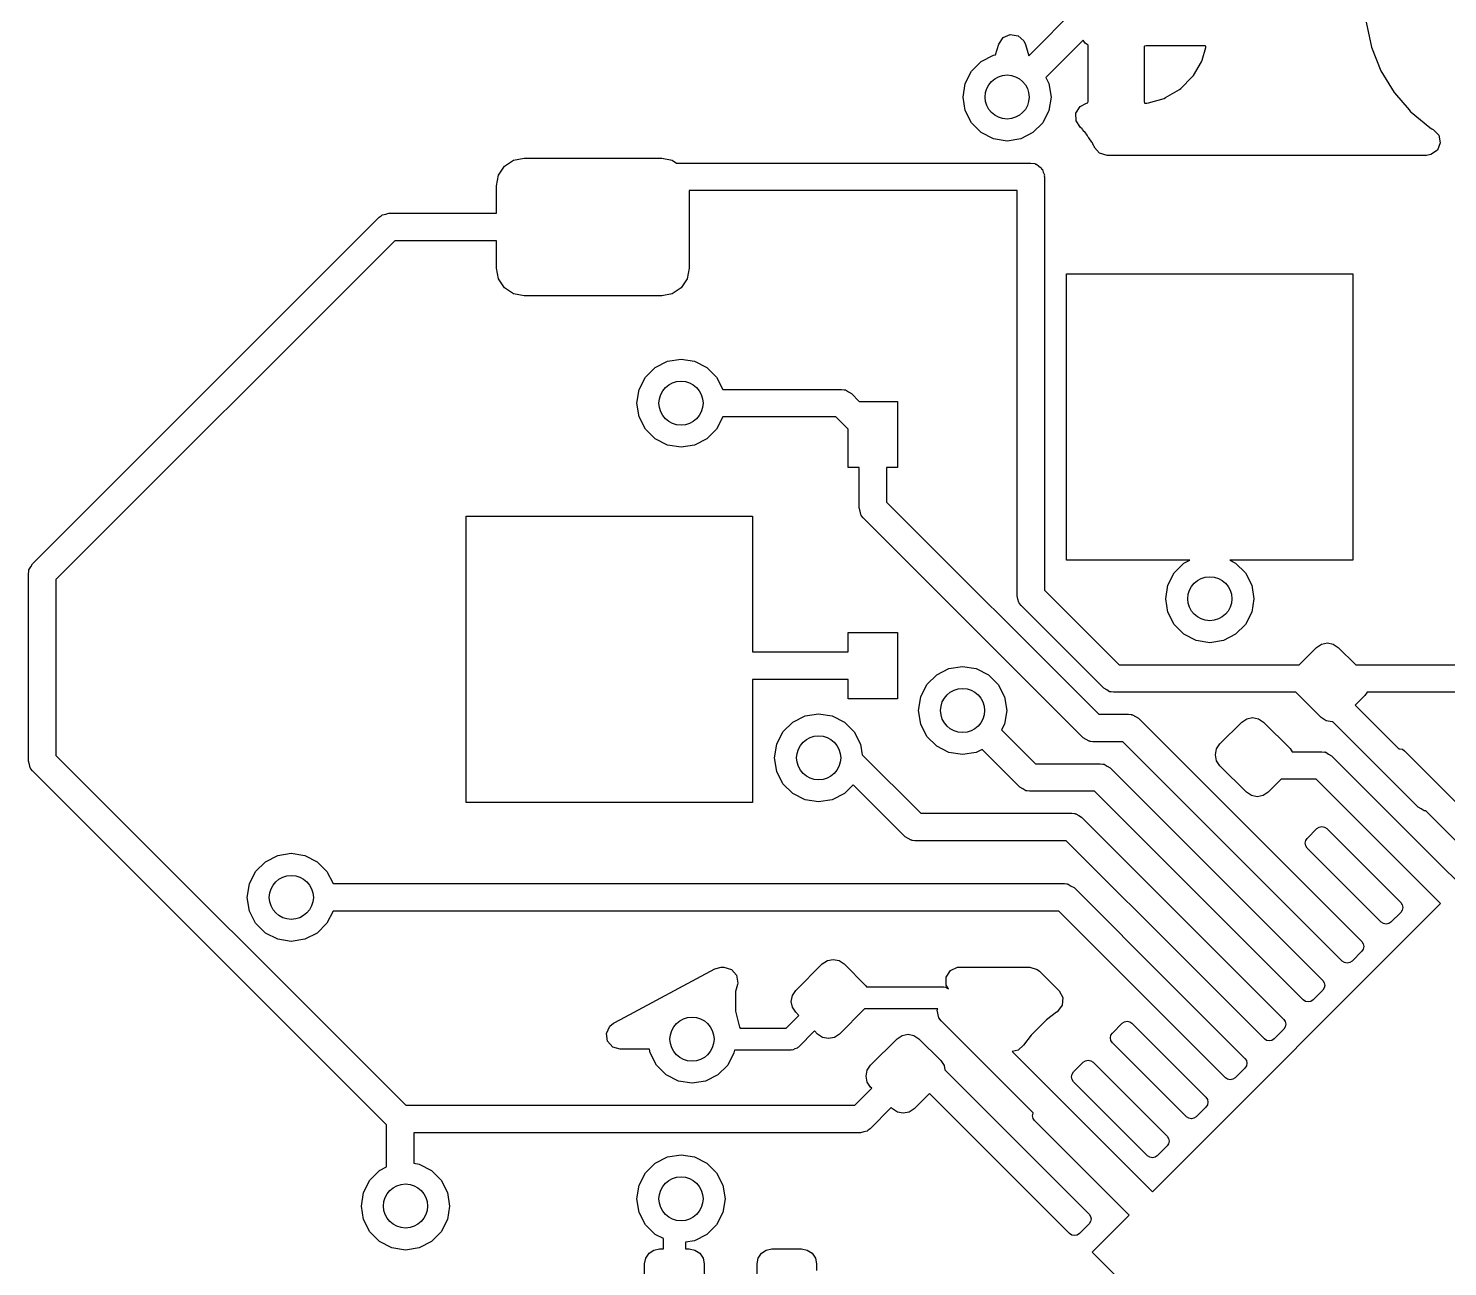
# Model space of a CAD drawing. Extents: x 3.08 to 10.86, y -3.21 to -0.59.
# Drawn here: x 3.853 to 4.361, y -1.372 to -0.929 of the extents above; entities that cross this region are included whole.
import ezdxf

# ---------------------------------------------------------------- set-up
doc = ezdxf.new("R2010")
doc.units = 0
doc.header["$MEASUREMENT"] = 0
doc.layers.add('BLACK', color=7, linetype='CONTINUOUS')

msp = doc.modelspace()

# ---------------------------------------------------------------- linework, layer by layer
at = {"layer": 'BLACK', "linetype": 'CONTINUOUS'}
for p, q in [((4.2109, -0.938834), (4.22802, -0.921717)), ((4.33153, -0.926821), (4.33339, -0.93571)), ((4.2002, -0.934635), (4.20175, -0.932307)), ((4.20175, -0.932307), (4.20431, -0.931186)), ((4.20431, -0.931186), (4.20707, -0.931626)), ((4.20707, -0.931626), (4.20915, -0.933489)), ((4.2304, -0.93325), (4.21706, -0.946589)), ((4.23108, -0.93427), (4.2304, -0.93325)), ((4.19902, -0.93845), (4.2002, -0.934635)), ((4.20915, -0.933489), (4.2097, -0.934722)), ((4.2097, -0.934722), (4.2109, -0.938834)), ((4.23213, -0.934966), (4.23108, -0.93427)), ((4.23213, -0.955182), (4.23213, -0.934966)), ((4.25219, -0.935428), (4.25213, -0.93573)), ((4.25213, -0.93573), (4.25213, -0.955101)), ((4.25224, -0.935373), (4.25219, -0.935428)), ((4.25284, -0.935197), (4.25224, -0.935373)), ((4.27392, -0.935197), (4.25284, -0.935197)), ((4.27291, -0.940346), (4.27421, -0.935882)), ((4.27421, -0.935327), (4.27392, -0.935197)), ((4.27421, -0.935882), (4.27421, -0.935327)), ((4.33339, -0.93571), (4.33673, -0.944158)), ((4.19041, -0.944287), (4.19389, -0.940803)), ((4.19389, -0.940803), (4.19828, -0.938566)), ((4.19828, -0.938566), (4.19902, -0.93845)), ((4.26973, -0.945882), (4.27267, -0.940914)), ((4.27267, -0.940914), (4.27291, -0.940346)), ((4.18817, -0.948677), (4.19041, -0.944287)), ((4.21706, -0.946589), (4.21813, -0.948677)), ((4.26527, -0.950453), (4.26935, -0.946372)), ((4.26935, -0.946372), (4.26973, -0.945882)), ((4.33673, -0.944158), (4.34144, -0.951923)), ((4.1874, -0.953543), (4.18817, -0.948677)), ((4.18817, -0.95841), (4.1874, -0.953543)), ((4.21813, -0.948677), (4.2189, -0.953543)), ((4.2189, -0.953543), (4.21813, -0.95841)), ((4.25981, -0.95377), (4.26478, -0.950833)), ((4.26478, -0.950833), (4.26527, -0.950453)), ((4.34144, -0.951923), (4.34158, -0.952081)), ((4.34158, -0.952081), (4.34685, -0.958159)), ((4.19041, -0.9628), (4.18817, -0.95841)), ((4.21813, -0.95841), (4.21589, -0.9628)), ((4.22778, -0.959296), (4.22924, -0.95691)), ((4.22924, -0.95691), (4.23155, -0.955729)), ((4.23155, -0.955729), (4.23201, -0.955633)), ((4.23201, -0.955633), (4.23213, -0.955182)), ((4.25213, -0.955101), (4.2523, -0.955684)), ((4.2523, -0.955684), (4.25276, -0.955765)), ((4.25276, -0.955765), (4.25315, -0.955734)), ((4.25315, -0.955734), (4.25364, -0.955643)), ((4.25364, -0.955643), (4.25924, -0.954016)), ((4.25924, -0.954016), (4.25981, -0.95377)), ((4.34685, -0.958159), (4.34739, -0.958783)), ((4.19389, -0.966284), (4.19041, -0.9628)), ((4.21589, -0.9628), (4.21241, -0.966284)), ((4.22785, -0.96209), (4.22778, -0.959296)), ((4.22941, -0.964406), (4.22785, -0.96209)), ((4.34739, -0.958783), (4.34756, -0.958916)), ((4.34756, -0.958916), (4.35425, -0.964408)), ((4.19828, -0.968521), (4.19389, -0.966284)), ((4.20315, -0.969291), (4.19828, -0.968521)), ((4.20802, -0.968521), (4.20315, -0.969291)), ((4.21241, -0.966284), (4.20802, -0.968521)), ((4.22996, -0.964858), (4.22941, -0.964406)), ((4.23014, -0.965111), (4.22996, -0.964858)), ((4.23015, -0.965121), (4.23014, -0.965111)), ((4.23014, -0.965111), (4.23014, -0.965111)), ((4.23076, -0.965821), (4.23015, -0.965121)), ((4.231, -0.966043), (4.23076, -0.965821)), ((4.23174, -0.967208), (4.231, -0.966043)), ((4.23219, -0.96791), (4.23174, -0.967208)), ((4.23236, -0.968168), (4.23219, -0.96791)), ((4.23348, -0.969704), (4.23236, -0.968168)), ((4.35425, -0.964408), (4.35425, -0.964409)), ((4.35425, -0.964409), (4.35442, -0.964542)), ((4.35442, -0.964542), (4.35497, -0.964858)), ((4.35497, -0.964858), (4.35546, -0.965138)), ((4.35546, -0.965138), (4.35741, -0.967149)), ((4.35741, -0.967149), (4.35795, -0.96989)), ((4.23366, -0.969956), (4.23348, -0.969704)), ((4.23348, -0.969704), (4.23348, -0.969704)), ((4.23378, -0.970246), (4.23366, -0.969956)), ((4.23378, -0.970247), (4.23378, -0.970246)), ((4.23378, -0.970258), (4.23378, -0.970247)), ((4.2342, -0.97109), (4.23378, -0.970258)), ((4.23421, -0.9711), (4.2342, -0.97109)), ((4.23438, -0.971364), (4.23421, -0.9711)), ((4.23445, -0.971587), (4.23438, -0.971364)), ((4.23623, -0.973622), (4.23445, -0.971587)), ((4.23892, -0.974409), (4.23623, -0.973622)), ((4.35693, -0.972491), (4.35466, -0.974127)), ((4.35795, -0.96989), (4.35693, -0.972491)), ((4.02142, -0.98147), (4.02355, -0.978276)), ((4.02355, -0.978276), (4.02675, -0.976143)), ((4.02675, -0.976143), (4.03051, -0.975394)), ((4.03051, -0.975394), (4.07972, -0.975394)), ((4.07972, -0.975394), (4.08349, -0.976143)), ((4.08349, -0.976143), (4.08499, -0.977146)), ((4.08499, -0.977146), (4.21163, -0.977146)), ((4.21163, -0.977146), (4.21303, -0.977349)), ((4.21303, -0.977349), (4.21333, -0.977542)), ((4.21333, -0.977542), (4.21368, -0.977593)), ((4.21368, -0.977593), (4.21447, -0.978282)), ((4.21447, -0.978282), (4.21536, -0.978852)), ((4.21536, -0.978852), (4.2155, -0.979176)), ((4.35301, -0.974409), (4.23892, -0.974409)), ((4.35466, -0.974127), (4.35301, -0.974409)), ((4.02067, -0.985236), (4.02142, -0.98147)), ((4.2155, -0.979176), (4.21577, -0.979409)), ((4.21577, -0.979409), (4.21607, -0.980417)), ((4.21607, -0.980417), (4.2165, -0.981374)), ((4.2165, -0.981374), (4.21645, -0.981726)), ((4.21645, -0.981726), (4.21655, -0.982067)), ((4.21655, -0.982067), (4.21655, -1.12983)), ((4.02067, -0.995079), (4.02067, -0.985236)), ((4.20671, -0.986989), (4.08957, -0.986989)), ((4.08957, -0.986989), (4.08957, -1.01476)), ((4.20671, -1.13187), (4.20671, -0.986989)), ((3.8548, -1.12048), (3.97876, -0.99652)), ((3.97876, -0.99652), (3.97947, -0.995996)), ((3.97947, -0.995996), (3.97958, -0.995859)), ((3.97958, -0.995859), (3.97969, -0.995827)), ((3.97969, -0.995827), (3.97989, -0.995675)), ((3.97989, -0.995675), (3.98108, -0.99542)), ((3.98108, -0.99542), (3.98224, -0.995079)), ((3.98224, -0.995079), (4.02067, -0.995079)), ((3.98428, -1.00492), (3.86321, -1.126)), ((4.02067, -1.00492), (3.98428, -1.00492)), ((4.02067, -1.01476), (4.02067, -1.00492)), ((4.02142, -1.01853), (4.02067, -1.01476)), ((4.02355, -1.02172), (4.02142, -1.01853)), ((4.08882, -1.01853), (4.08668, -1.02172)), ((4.08957, -1.01476), (4.08882, -1.01853)), ((4.22441, -1.11909), (4.22441, -1.01673)), ((4.22441, -1.01673), (4.32677, -1.01673)), ((4.32677, -1.01673), (4.32677, -1.11909)), ((4.02675, -1.02386), (4.02355, -1.02172)), ((4.03051, -1.02461), (4.02675, -1.02386)), ((4.07972, -1.02461), (4.03051, -1.02461)), ((4.08349, -1.02386), (4.07972, -1.02461)), ((4.08668, -1.02172), (4.08349, -1.02386)), ((4.07736, -1.05025), (4.08175, -1.04801)), ((4.08175, -1.04801), (4.08661, -1.04724)), ((4.08661, -1.04724), (4.09148, -1.04801)), ((4.09148, -1.04801), (4.09587, -1.05025)), ((4.07164, -1.05813), (4.07387, -1.05374)), ((4.07387, -1.05374), (4.07736, -1.05025)), ((4.09587, -1.05025), (4.09935, -1.05374)), ((4.09935, -1.05374), (4.10156, -1.05807)), ((4.07087, -1.06299), (4.07164, -1.05813)), ((4.10156, -1.05807), (4.14403, -1.05807)), ((4.14403, -1.05807), (4.14489, -1.0582)), ((4.14489, -1.0582), (4.14508, -1.05818)), ((4.14508, -1.05818), (4.14517, -1.05824)), ((4.14517, -1.05824), (4.14543, -1.05827)), ((4.14543, -1.05827), (4.14644, -1.05893)), ((4.14644, -1.05893), (4.14751, -1.05951)), ((4.14751, -1.05951), (4.15033, -1.06234)), ((4.07164, -1.06786), (4.07087, -1.06299)), ((4.15033, -1.06234), (4.16404, -1.06234)), ((4.16404, -1.06234), (4.16404, -1.08596)), ((4.07387, -1.07225), (4.07164, -1.06786)), ((4.10156, -1.06791), (4.09935, -1.07225)), ((4.14199, -1.06791), (4.10156, -1.06791)), ((4.14632, -1.07225), (4.14199, -1.06791)), ((4.07736, -1.07573), (4.07387, -1.07225)), ((4.09935, -1.07225), (4.09587, -1.07573)), ((4.14632, -1.08596), (4.14632, -1.07225)), ((4.08175, -1.07797), (4.07736, -1.07573)), ((4.08661, -1.07874), (4.08175, -1.07797)), ((4.09148, -1.07797), (4.08661, -1.07874)), ((4.09587, -1.07573), (4.09148, -1.07797)), ((4.15026, -1.08596), (4.14632, -1.08596)), ((4.15026, -1.10045), (4.15026, -1.08596)), ((4.16404, -1.08596), (4.1601, -1.08596)), ((4.1601, -1.08596), (4.1601, -1.09841)), ((4.1506, -1.10161), (4.15026, -1.10045)), ((4.1601, -1.09841), (4.23589, -1.17419)), ((4.00984, -1.20571), (4.00984, -1.10335)), ((4.00984, -1.10335), (4.1122, -1.10335)), ((4.1122, -1.10335), (4.1122, -1.1519)), ((4.15086, -1.1028), (4.1506, -1.10161)), ((4.15101, -1.103), (4.15086, -1.1028)), ((4.15104, -1.10311), (4.15101, -1.103)), ((4.15118, -1.10323), (4.15104, -1.10311)), ((4.1517, -1.10393), (4.15118, -1.10323)), ((4.23037, -1.18259), (4.1517, -1.10393)), ((3.85422, -1.12154), (3.8548, -1.12048)), ((4.26841, -1.11909), (4.22441, -1.11909)), ((4.26285, -1.12364), (4.26633, -1.12015)), ((4.26633, -1.12015), (4.26841, -1.11909)), ((4.32677, -1.11909), (4.28277, -1.11909)), ((4.28277, -1.11909), (4.28484, -1.12015)), ((4.28484, -1.12015), (4.28833, -1.12364)), ((3.85336, -1.12396), (3.85349, -1.12309)), ((3.85336, -1.19096), (3.85336, -1.12396)), ((3.85348, -1.12291), (3.85353, -1.12281)), ((3.85349, -1.12309), (3.85348, -1.12291)), ((3.85353, -1.12281), (3.85357, -1.12256)), ((3.85357, -1.12256), (3.85422, -1.12154)), ((3.86321, -1.126), (3.86321, -1.18892)), ((4.26061, -1.12803), (4.26285, -1.12364)), ((4.28833, -1.12364), (4.29057, -1.12803)), ((4.21655, -1.12983), (4.24322, -1.1565)), ((4.25984, -1.13289), (4.26061, -1.12803)), ((4.29057, -1.12803), (4.29134, -1.13289)), ((4.20705, -1.13303), (4.20671, -1.13187)), ((4.20731, -1.13422), (4.20705, -1.13303)), ((4.20746, -1.13442), (4.20731, -1.13422)), ((4.20749, -1.13453), (4.20746, -1.13442)), ((4.20763, -1.13465), (4.20749, -1.13453)), ((4.20815, -1.13535), (4.20763, -1.13465)), ((4.2377, -1.1649), (4.20815, -1.13535)), ((4.26061, -1.13776), (4.25984, -1.13289)), ((4.29134, -1.13289), (4.29057, -1.13776)), ((4.26285, -1.14215), (4.26061, -1.13776)), ((4.29057, -1.13776), (4.28833, -1.14215)), ((4.14632, -1.1519), (4.14632, -1.14501)), ((4.14632, -1.14501), (4.16404, -1.14501)), ((4.16404, -1.14501), (4.16404, -1.16863)), ((4.26633, -1.14563), (4.26285, -1.14215)), ((4.27072, -1.14787), (4.26633, -1.14563)), ((4.28484, -1.14563), (4.28045, -1.14787)), ((4.28833, -1.14215), (4.28484, -1.14563)), ((4.27559, -1.14864), (4.27072, -1.14787)), ((4.28045, -1.14787), (4.27559, -1.14864)), ((4.30754, -1.1565), (4.31375, -1.15029)), ((4.31375, -1.15029), (4.31554, -1.1491)), ((4.31554, -1.1491), (4.31765, -1.14868)), ((4.31765, -1.14868), (4.31975, -1.1491)), ((4.31975, -1.1491), (4.32154, -1.15029)), ((4.32154, -1.15029), (4.32775, -1.1565)), ((4.1122, -1.1519), (4.14632, -1.1519)), ((4.24322, -1.1565), (4.30754, -1.1565)), ((4.32775, -1.1565), (4.3921, -1.1565)), ((4.17452, -1.16361), (4.178, -1.16013)), ((4.178, -1.16013), (4.18239, -1.15789)), ((4.18239, -1.15789), (4.18726, -1.15712)), ((4.18726, -1.15712), (4.19213, -1.15789)), ((4.19213, -1.15789), (4.19652, -1.16013)), ((4.19652, -1.16013), (4.2, -1.16361)), ((4.14632, -1.16174), (4.1122, -1.16174)), ((4.1122, -1.16174), (4.1122, -1.20571)), ((4.14632, -1.16863), (4.14632, -1.16174)), ((4.17228, -1.168), (4.17452, -1.16361)), ((4.2, -1.16361), (4.20224, -1.168)), ((4.23876, -1.16548), (4.2377, -1.1649)), ((4.23978, -1.16614), (4.23876, -1.16548)), ((4.24003, -1.16617), (4.23978, -1.16614)), ((4.24013, -1.16623), (4.24003, -1.16617)), ((4.24031, -1.16621), (4.24013, -1.16623)), ((4.24118, -1.16634), (4.24031, -1.16621)), ((4.30641, -1.16634), (4.24118, -1.16634)), ((4.31542, -1.17535), (4.30641, -1.16634)), ((4.33182, -1.16634), (4.33101, -1.16755)), ((4.3921, -1.16634), (4.33182, -1.16634)), ((4.16404, -1.16863), (4.14632, -1.16863)), ((4.17151, -1.17287), (4.17228, -1.168)), ((4.20224, -1.168), (4.20301, -1.17287)), ((4.33101, -1.16755), (4.32756, -1.171)), ((4.32756, -1.171), (4.34316, -1.1866)), ((4.12655, -1.17702), (4.13094, -1.17479)), ((4.13094, -1.17479), (4.13581, -1.17402)), ((4.13581, -1.17402), (4.14067, -1.17479)), ((4.14067, -1.17479), (4.14506, -1.17702)), ((4.17228, -1.17773), (4.17151, -1.17287)), ((4.20301, -1.17287), (4.20224, -1.17773)), ((4.23589, -1.17419), (4.2466, -1.17419)), ((4.2466, -1.17419), (4.24747, -1.17432)), ((4.24747, -1.17432), (4.24765, -1.17431)), ((4.24765, -1.17431), (4.24775, -1.17436)), ((4.24775, -1.17436), (4.248, -1.1744)), ((4.248, -1.1744), (4.24902, -1.17505)), ((4.24902, -1.17505), (4.25008, -1.17564)), ((4.25008, -1.17564), (4.30346, -1.22901)), ((4.28702, -1.17702), (4.28881, -1.17582)), ((4.28881, -1.17582), (4.29092, -1.1754)), ((4.29092, -1.1754), (4.29303, -1.17582)), ((4.29303, -1.17582), (4.29482, -1.17702)), ((4.31721, -1.17654), (4.31542, -1.17535)), ((4.31932, -1.17696), (4.31721, -1.17654)), ((4.12083, -1.1849), (4.12306, -1.18051)), ((4.12306, -1.18051), (4.12655, -1.17702)), ((4.14506, -1.17702), (4.14855, -1.18051)), ((4.14855, -1.18051), (4.15078, -1.1849)), ((4.17452, -1.18212), (4.17228, -1.17773)), ((4.20224, -1.17773), (4.20117, -1.17982)), ((4.20117, -1.17982), (4.21325, -1.19189)), ((4.27923, -1.18481), (4.28702, -1.17702)), ((4.29482, -1.17702), (4.30428, -1.18648)), ((4.31956, -1.17691), (4.31932, -1.17696)), ((4.35009, -1.20744), (4.31956, -1.17691)), ((4.12006, -1.18976), (4.12083, -1.1849)), ((4.15078, -1.1849), (4.15138, -1.1887)), ((4.178, -1.18561), (4.17452, -1.18212)), ((4.18239, -1.18784), (4.178, -1.18561)), ((4.19421, -1.18678), (4.19213, -1.18784)), ((4.20773, -1.20029), (4.19421, -1.18678)), ((4.23143, -1.18318), (4.23037, -1.18259)), ((4.23245, -1.18383), (4.23143, -1.18318)), ((4.2327, -1.18387), (4.23245, -1.18383)), ((4.2328, -1.18392), (4.2327, -1.18387)), ((4.23298, -1.18391), (4.2328, -1.18392)), ((4.23385, -1.18404), (4.23298, -1.18391)), ((4.24456, -1.18404), (4.23385, -1.18404)), ((4.2965, -1.23597), (4.24456, -1.18404)), ((4.27761, -1.18871), (4.27803, -1.1866)), ((4.27803, -1.1866), (4.27923, -1.18481)), ((4.30428, -1.18648), (4.30501, -1.18758)), ((4.34316, -1.1866), (4.34348, -1.18654)), ((4.34348, -1.18654), (4.34442, -1.18672)), ((4.34442, -1.18672), (4.34522, -1.18726)), ((3.8537, -1.19213), (3.85336, -1.19096)), ((3.86321, -1.18892), (3.98826, -1.31398)), ((4.12083, -1.19463), (4.12006, -1.18976)), ((4.15138, -1.1887), (4.17227, -1.20959)), ((4.18726, -1.18861), (4.18239, -1.18784)), ((4.19213, -1.18784), (4.18726, -1.18861)), ((4.21325, -1.19189), (4.23646, -1.19189)), ((4.23646, -1.19189), (4.23733, -1.19202)), ((4.23733, -1.19202), (4.23751, -1.192)), ((4.23751, -1.192), (4.23761, -1.19206)), ((4.27803, -1.19082), (4.27761, -1.18871)), ((4.27923, -1.19261), (4.27803, -1.19082)), ((4.30501, -1.18758), (4.31566, -1.18758)), ((4.31566, -1.18758), (4.31653, -1.1877)), ((4.31653, -1.1877), (4.31671, -1.18769)), ((4.31671, -1.18769), (4.31681, -1.18774)), ((4.31681, -1.18774), (4.31706, -1.18778)), ((4.31706, -1.18778), (4.31808, -1.18844)), ((4.31808, -1.18844), (4.31914, -1.18902)), ((4.31914, -1.18902), (4.3313, -1.20118)), ((4.34522, -1.18726), (4.37167, -1.2137)), ((3.85396, -1.19331), (3.8537, -1.19213)), ((3.85411, -1.19351), (3.85396, -1.19331)), ((3.85414, -1.19362), (3.85411, -1.19351)), ((3.85428, -1.19374), (3.85414, -1.19362)), ((3.8548, -1.19444), (3.85428, -1.19374)), ((3.9813, -1.32094), (3.8548, -1.19444)), ((4.12306, -1.19902), (4.12083, -1.19463)), ((4.23761, -1.19206), (4.23786, -1.19209)), ((4.23786, -1.19209), (4.23888, -1.19275)), ((4.23888, -1.19275), (4.23994, -1.19333)), ((4.23994, -1.19333), (4.28954, -1.24293)), ((4.28869, -1.20207), (4.27923, -1.19261)), ((4.12655, -1.2025), (4.12306, -1.19902)), ((4.14817, -1.1994), (4.14506, -1.2025)), ((4.16676, -1.21799), (4.14817, -1.1994)), ((4.20879, -1.20087), (4.20773, -1.20029)), ((4.20981, -1.20153), (4.20879, -1.20087)), ((4.21006, -1.20157), (4.20981, -1.20153)), ((4.21016, -1.20162), (4.21006, -1.20157)), ((4.21034, -1.20161), (4.21016, -1.20162)), ((4.21121, -1.20173), (4.21034, -1.20161)), ((4.23442, -1.20173), (4.21121, -1.20173)), ((4.28258, -1.24989), (4.23442, -1.20173)), ((4.29048, -1.20327), (4.28869, -1.20207)), ((4.29649, -1.20207), (4.2947, -1.20327)), ((4.30114, -1.19742), (4.29649, -1.20207)), ((4.31362, -1.19742), (4.30114, -1.19742)), ((4.32434, -1.20814), (4.31362, -1.19742)), ((4.3313, -1.20118), (4.3313, -1.20118)), ((4.3313, -1.20118), (4.35775, -1.22762)), ((4.1122, -1.20571), (4.00984, -1.20571)), ((4.13094, -1.20474), (4.12655, -1.2025)), ((4.13581, -1.20551), (4.13094, -1.20474)), ((4.14067, -1.20474), (4.13581, -1.20551)), ((4.14506, -1.2025), (4.14067, -1.20474)), ((4.29259, -1.20369), (4.29048, -1.20327)), ((4.2947, -1.20327), (4.29259, -1.20369)), ((4.17227, -1.20959), (4.22632, -1.20959)), ((4.22632, -1.20959), (4.22719, -1.20971)), ((4.22719, -1.20971), (4.22737, -1.2097)), ((4.22737, -1.2097), (4.22747, -1.20976)), ((4.22747, -1.20976), (4.22772, -1.20979)), ((4.22772, -1.20979), (4.22874, -1.21045)), ((4.22874, -1.21045), (4.2298, -1.21103)), ((4.2298, -1.21103), (4.27562, -1.25685)), ((4.35079, -1.23458), (4.32434, -1.20814)), ((4.32434, -1.20814), (4.32434, -1.20814)), ((4.35115, -1.20802), (4.35009, -1.20744)), ((4.35217, -1.20868), (4.35115, -1.20802)), ((4.35242, -1.20871), (4.35217, -1.20868)), ((4.35252, -1.20877), (4.35242, -1.20871)), ((4.3527, -1.20876), (4.35252, -1.20877)), ((4.35282, -1.20877), (4.3527, -1.20876)), ((4.36471, -1.22066), (4.35282, -1.20877)), ((4.31042, -1.21858), (4.3139, -1.2151)), ((4.3139, -1.2151), (4.3147, -1.21456)), ((4.3147, -1.21456), (4.31564, -1.21437)), ((4.31564, -1.21437), (4.31658, -1.21456)), ((4.31658, -1.21456), (4.31738, -1.2151)), ((4.31738, -1.2151), (4.34383, -1.24154)), ((4.16782, -1.21857), (4.16676, -1.21799)), ((4.16884, -1.21923), (4.16782, -1.21857)), ((4.16909, -1.21927), (4.16884, -1.21923)), ((4.16919, -1.21932), (4.16909, -1.21927)), ((4.16937, -1.21931), (4.16919, -1.21932)), ((4.17024, -1.21943), (4.16937, -1.21931)), ((4.22428, -1.21943), (4.17024, -1.21943)), ((4.26866, -1.26381), (4.22428, -1.21943)), ((4.3097, -1.22032), (4.30989, -1.21937)), ((4.30989, -1.22126), (4.3097, -1.22032)), ((4.30989, -1.21937), (4.31042, -1.21858)), ((4.31042, -1.22206), (4.30989, -1.22126)), ((4.33687, -1.2485), (4.31042, -1.22206)), ((3.93459, -1.23042), (3.93808, -1.22693)), ((3.93808, -1.22693), (3.94247, -1.22469)), ((3.94247, -1.22469), (3.94733, -1.22392)), ((3.94733, -1.22392), (3.9522, -1.22469)), ((3.9522, -1.22469), (3.95659, -1.22693)), ((3.95659, -1.22693), (3.96007, -1.23042)), ((3.93236, -1.23481), (3.93459, -1.23042)), ((3.96007, -1.23042), (3.96228, -1.23475)), ((4.30346, -1.22901), (4.30346, -1.22901)), ((4.30346, -1.22901), (4.32991, -1.25546)), ((4.35775, -1.22762), (4.35775, -1.22762)), ((4.35775, -1.22762), (4.36506, -1.23493)), ((3.93159, -1.23967), (3.93236, -1.23481)), ((3.96228, -1.23475), (4.22364, -1.23475)), ((4.22364, -1.23475), (4.22451, -1.23488)), ((4.22451, -1.23488), (4.22469, -1.23486)), ((4.22469, -1.23486), (4.22479, -1.23492)), ((4.22479, -1.23492), (4.22504, -1.23495)), ((4.22504, -1.23495), (4.22606, -1.23561)), ((4.22606, -1.23561), (4.22712, -1.23619)), ((4.22712, -1.23619), (4.2617, -1.27077)), ((4.32295, -1.26242), (4.2965, -1.23597)), ((4.2965, -1.23597), (4.2965, -1.23597)), ((4.3581, -1.24189), (4.35079, -1.23458)), ((4.35079, -1.23458), (4.35079, -1.23458)), ((3.93236, -1.24454), (3.93159, -1.23967)), ((4.25511, -1.34488), (4.3581, -1.24189)), ((4.34383, -1.24154), (4.34436, -1.24234)), ((4.34436, -1.24234), (4.34455, -1.24328)), ((3.93459, -1.24893), (3.93236, -1.24454)), ((3.96228, -1.24459), (3.96007, -1.24893)), ((4.2216, -1.24459), (3.96228, -1.24459)), ((4.25474, -1.27773), (4.2216, -1.24459)), ((4.28954, -1.24293), (4.28954, -1.24293)), ((4.28954, -1.24293), (4.31599, -1.26938)), ((4.34383, -1.24502), (4.34035, -1.2485)), ((4.34436, -1.24422), (4.34383, -1.24502)), ((4.34455, -1.24328), (4.34436, -1.24422)), ((3.93808, -1.25241), (3.93459, -1.24893)), ((3.94247, -1.25465), (3.93808, -1.25241)), ((3.95659, -1.25241), (3.9522, -1.25465)), ((3.96007, -1.24893), (3.95659, -1.25241)), ((4.30903, -1.27634), (4.28258, -1.24989)), ((4.28258, -1.24989), (4.28258, -1.24989)), ((4.33767, -1.24904), (4.33687, -1.2485)), ((4.33861, -1.24922), (4.33767, -1.24904)), ((4.33955, -1.24904), (4.33861, -1.24922)), ((4.34035, -1.2485), (4.33955, -1.24904)), ((3.94733, -1.25542), (3.94247, -1.25465)), ((3.9522, -1.25465), (3.94733, -1.25542)), ((4.27562, -1.25685), (4.27562, -1.25685)), ((4.27562, -1.25685), (4.30207, -1.2833)), ((4.32991, -1.25546), (4.33044, -1.25626)), ((4.33044, -1.25626), (4.33063, -1.2572)), ((4.33063, -1.2572), (4.33044, -1.25814)), ((4.13712, -1.26348), (4.13891, -1.26229)), ((4.13891, -1.26229), (4.14102, -1.26187)), ((4.14102, -1.26187), (4.14313, -1.26229)), ((4.14313, -1.26229), (4.14491, -1.26348)), ((4.32375, -1.26295), (4.32295, -1.26242)), ((4.32469, -1.26314), (4.32375, -1.26295)), ((4.32563, -1.26295), (4.32469, -1.26314)), ((4.32643, -1.26242), (4.32563, -1.26295)), ((4.32991, -1.25894), (4.32643, -1.26242)), ((4.33044, -1.25814), (4.32991, -1.25894)), ((4.06497, -1.28332), (4.09866, -1.2652)), ((4.09866, -1.2652), (4.10101, -1.26461)), ((4.10101, -1.26461), (4.10196, -1.26461)), ((4.10196, -1.26461), (4.10464, -1.2654)), ((4.10464, -1.2654), (4.10647, -1.26751)), ((4.10647, -1.26751), (4.10687, -1.27028)), ((4.12765, -1.27295), (4.13712, -1.26348)), ((4.14491, -1.26348), (4.15271, -1.27127)), ((4.18139, -1.26821), (4.18289, -1.26585)), ((4.18289, -1.26585), (4.18542, -1.26467)), ((4.18542, -1.26467), (4.18616, -1.26461)), ((4.18616, -1.26461), (4.21126, -1.26461)), ((4.21126, -1.26461), (4.21394, -1.2654)), ((4.21394, -1.2654), (4.21476, -1.26607)), ((4.21476, -1.26607), (4.22172, -1.27302)), ((4.29511, -1.29026), (4.26866, -1.26381)), ((4.26866, -1.26381), (4.26866, -1.26381)), ((4.10676, -1.27081), (4.10612, -1.27332)), ((4.10687, -1.27028), (4.10676, -1.27081)), ((4.12646, -1.27473), (4.12765, -1.27295)), ((4.15271, -1.27127), (4.15296, -1.27165)), ((4.15296, -1.27165), (4.18025, -1.27165)), ((4.18025, -1.27165), (4.18055, -1.27175)), ((4.18055, -1.27175), (4.18086, -1.2717)), ((4.18086, -1.2717), (4.18168, -1.27212)), ((4.18141, -1.27101), (4.18139, -1.26821)), ((4.18226, -1.27231), (4.18141, -1.27101)), ((4.18168, -1.27212), (4.18226, -1.27231)), ((4.22172, -1.27302), (4.22306, -1.27547)), ((4.2617, -1.27077), (4.28815, -1.29722)), ((4.31599, -1.27286), (4.31251, -1.27634)), ((4.31599, -1.26938), (4.31652, -1.27018)), ((4.31652, -1.27206), (4.31599, -1.27286)), ((4.31652, -1.27018), (4.31671, -1.27112)), ((4.31671, -1.27112), (4.31652, -1.27206)), ((4.10612, -1.27332), (4.10604, -1.27393)), ((4.10604, -1.27393), (4.10604, -1.27975)), ((4.12604, -1.27684), (4.12646, -1.27473)), ((4.12646, -1.27895), (4.12604, -1.27684)), ((4.22306, -1.27547), (4.22286, -1.27826)), ((4.28119, -1.30418), (4.25474, -1.27773)), ((4.30983, -1.27687), (4.30903, -1.27634)), ((4.31077, -1.27706), (4.30983, -1.27687)), ((4.31171, -1.27687), (4.31077, -1.27706)), ((4.31251, -1.27634), (4.31171, -1.27687)), ((4.06253, -1.28463), (4.06497, -1.28332)), ((4.10604, -1.27975), (4.10612, -1.28037)), ((4.10612, -1.28037), (4.10756, -1.28601)), ((4.12418, -1.28644), (4.12877, -1.28185)), ((4.12765, -1.28074), (4.12646, -1.27895)), ((4.12877, -1.28185), (4.12765, -1.28074)), ((4.15225, -1.27953), (4.14324, -1.28853)), ((4.17837, -1.27953), (4.15225, -1.27953)), ((4.1782, -1.27999), (4.17837, -1.27953)), ((4.17878, -1.2827), (4.1782, -1.27999)), ((4.17963, -1.28383), (4.17878, -1.2827)), ((4.22079, -1.28072), (4.21727, -1.28341)), ((4.22095, -1.28065), (4.22079, -1.28072)), ((4.22118, -1.2805), (4.22095, -1.28065)), ((4.22286, -1.27826), (4.22118, -1.2805)), ((4.30207, -1.2833), (4.3026, -1.2841)), ((4.05997, -1.28829), (4.06113, -1.28575)), ((4.06037, -1.29106), (4.05997, -1.28829)), ((4.06113, -1.28575), (4.06253, -1.28463)), ((4.10756, -1.28601), (4.10773, -1.28644)), ((4.10773, -1.28644), (4.12418, -1.28644)), ((4.13433, -1.28742), (4.1286, -1.29316)), ((4.13545, -1.28853), (4.13433, -1.28742)), ((4.21251, -1.31672), (4.17963, -1.28383)), ((4.21727, -1.28341), (4.21171, -1.28898)), ((4.24029, -1.28897), (4.24082, -1.28817)), ((4.24082, -1.28817), (4.2443, -1.28469)), ((4.2443, -1.28469), (4.2451, -1.28416)), ((4.2451, -1.28416), (4.24604, -1.28397)), ((4.24604, -1.28397), (4.24699, -1.28416)), ((4.24699, -1.28416), (4.24778, -1.28469)), ((4.24778, -1.28469), (4.27423, -1.31114)), ((4.30207, -1.28678), (4.29859, -1.29026)), ((4.3026, -1.28598), (4.30207, -1.28678)), ((4.3026, -1.2841), (4.30279, -1.28504)), ((4.30279, -1.28504), (4.3026, -1.28598)), ((4.0622, -1.29317), (4.06037, -1.29106)), ((4.06488, -1.29396), (4.0622, -1.29317)), ((4.12831, -1.2933), (4.12813, -1.29356)), ((4.1286, -1.29316), (4.12831, -1.2933)), ((4.13724, -1.28973), (4.13545, -1.28853)), ((4.13935, -1.29015), (4.13724, -1.28973)), ((4.14145, -1.28973), (4.13935, -1.29015)), ((4.14324, -1.28853), (4.14145, -1.28973)), ((4.15438, -1.29967), (4.16384, -1.29021)), ((4.16384, -1.29021), (4.16563, -1.28901)), ((4.16563, -1.28901), (4.16774, -1.28859)), ((4.16774, -1.28859), (4.16985, -1.28901)), ((4.16985, -1.28901), (4.17164, -1.29021)), ((4.17164, -1.29021), (4.17943, -1.298)), ((4.20901, -1.2925), (4.20709, -1.29432)), ((4.21171, -1.28898), (4.20901, -1.29249)), ((4.20901, -1.29249), (4.20901, -1.2925)), ((4.2401, -1.28991), (4.24029, -1.28897)), ((4.24029, -1.29085), (4.2401, -1.28991)), ((4.24082, -1.29165), (4.24029, -1.29085)), ((4.26727, -1.3181), (4.24082, -1.29165)), ((4.29591, -1.29079), (4.29511, -1.29026)), ((4.29685, -1.29098), (4.29591, -1.29079)), ((4.29779, -1.29079), (4.29685, -1.29098)), ((4.29859, -1.29026), (4.29779, -1.29079)), ((4.07537, -1.29396), (4.06488, -1.29396)), ((4.07557, -1.29524), (4.07537, -1.29396)), ((4.07781, -1.29963), (4.07557, -1.29524)), ((4.10553, -1.29524), (4.10329, -1.29963)), ((4.10568, -1.29431), (4.10553, -1.29524)), ((4.12581, -1.29431), (4.10568, -1.29431)), ((4.12612, -1.29421), (4.12581, -1.29431)), ((4.12643, -1.29426), (4.12612, -1.29421)), ((4.12725, -1.29384), (4.12643, -1.29426)), ((4.12813, -1.29356), (4.12725, -1.29384)), ((4.17943, -1.298), (4.18063, -1.29979)), ((4.20709, -1.29432), (4.20496, -1.29474)), ((4.20496, -1.29474), (4.25511, -1.34488)), ((4.23038, -1.29861), (4.23118, -1.29808)), ((4.23118, -1.29808), (4.23212, -1.29789)), ((4.23212, -1.29789), (4.23307, -1.29808)), ((4.23307, -1.29808), (4.23386, -1.29861)), ((4.28815, -1.29722), (4.28868, -1.29802)), ((4.28868, -1.29802), (4.28887, -1.29896)), ((4.08129, -1.30311), (4.07781, -1.29963)), ((4.08568, -1.30535), (4.08129, -1.30311)), ((4.09981, -1.30311), (4.09542, -1.30535)), ((4.10329, -1.29963), (4.09981, -1.30311)), ((4.15276, -1.30357), (4.15318, -1.30146)), ((4.15318, -1.30568), (4.15276, -1.30357)), ((4.15318, -1.30146), (4.15438, -1.29967)), ((4.18063, -1.29979), (4.18094, -1.30137)), ((4.18094, -1.30137), (4.20603, -1.32645)), ((4.22618, -1.30383), (4.22637, -1.30289)), ((4.22637, -1.30289), (4.22691, -1.30209)), ((4.22691, -1.30209), (4.23038, -1.29861)), ((4.23386, -1.29861), (4.26031, -1.32506)), ((4.28815, -1.3007), (4.28467, -1.30418)), ((4.28868, -1.2999), (4.28815, -1.3007)), ((4.28887, -1.29896), (4.28868, -1.2999)), ((4.09055, -1.30612), (4.08568, -1.30535)), ((4.09542, -1.30535), (4.09055, -1.30612)), ((4.1487, -1.31398), (4.1548, -1.30788)), ((4.15438, -1.30747), (4.15318, -1.30568)), ((4.1548, -1.30788), (4.15438, -1.30747)), ((4.22637, -1.30477), (4.22618, -1.30383)), ((4.22691, -1.30557), (4.22637, -1.30477)), ((4.25335, -1.33202), (4.22691, -1.30557)), ((4.28199, -1.30471), (4.28119, -1.30418)), ((4.28293, -1.3049), (4.28199, -1.30471)), ((4.28387, -1.30471), (4.28293, -1.3049)), ((4.28467, -1.30418), (4.28387, -1.30471)), ((4.17544, -1.30979), (4.16997, -1.31526)), ((4.19907, -1.33341), (4.17544, -1.30979)), ((4.27423, -1.31114), (4.27476, -1.31194)), ((4.27476, -1.31194), (4.27495, -1.31288)), ((4.27495, -1.31288), (4.27476, -1.31382)), ((3.98826, -1.31398), (4.1487, -1.31398)), ((4.16176, -1.31484), (4.15422, -1.32238)), ((4.16217, -1.31526), (4.16176, -1.31484)), ((4.16396, -1.31645), (4.16217, -1.31526)), ((4.16607, -1.31687), (4.16396, -1.31645)), ((4.16818, -1.31645), (4.16607, -1.31687)), ((4.16997, -1.31526), (4.16818, -1.31645)), ((4.21226, -1.31775), (4.21245, -1.31681)), ((4.21245, -1.31869), (4.21226, -1.31775)), ((4.21245, -1.31681), (4.21251, -1.31672)), ((4.21299, -1.31949), (4.21245, -1.31869)), ((4.26807, -1.31863), (4.26727, -1.3181)), ((4.26901, -1.31882), (4.26807, -1.31863)), ((4.26995, -1.31863), (4.26901, -1.31882)), ((4.27075, -1.3181), (4.26995, -1.31863)), ((4.27423, -1.31462), (4.27075, -1.3181)), ((4.27476, -1.31382), (4.27423, -1.31462)), ((3.9813, -1.33604), (3.9813, -1.32094)), ((4.15074, -1.32382), (3.99114, -1.32382)), ((3.99114, -1.32382), (3.99114, -1.33472)), ((4.1519, -1.32348), (4.15074, -1.32382)), ((4.15309, -1.32322), (4.1519, -1.32348)), ((4.15329, -1.32307), (4.15309, -1.32322)), ((4.1534, -1.32304), (4.15329, -1.32307)), ((4.15352, -1.3229), (4.1534, -1.32304)), ((4.15422, -1.32238), (4.15352, -1.3229)), ((4.23943, -1.34594), (4.21299, -1.31949)), ((4.20603, -1.32645), (4.23247, -1.3529)), ((4.26031, -1.32854), (4.25683, -1.33202)), ((4.26031, -1.32506), (4.26085, -1.32586)), ((4.26085, -1.32774), (4.26031, -1.32854)), ((4.26085, -1.32586), (4.26103, -1.3268)), ((4.26103, -1.3268), (4.26085, -1.32774)), ((4.07736, -1.33468), (4.08175, -1.33244)), ((4.08175, -1.33244), (4.08661, -1.33167)), ((4.08661, -1.33167), (4.09148, -1.33244)), ((4.09148, -1.33244), (4.09587, -1.33468)), ((4.22551, -1.35986), (4.19907, -1.33341)), ((4.25415, -1.33255), (4.25335, -1.33202)), ((4.25509, -1.33274), (4.25415, -1.33255)), ((4.25603, -1.33255), (4.25509, -1.33274)), ((4.25683, -1.33202), (4.25603, -1.33255)), ((3.97543, -1.34074), (3.97891, -1.33726)), ((3.97891, -1.33726), (3.9813, -1.33604)), ((3.99114, -1.33472), (3.99304, -1.33502)), ((3.99304, -1.33502), (3.99743, -1.33726)), ((3.99743, -1.33726), (4.00091, -1.34074)), ((4.07164, -1.34255), (4.07387, -1.33816)), ((4.07387, -1.33816), (4.07736, -1.33468)), ((4.09587, -1.33468), (4.09935, -1.33816)), ((4.09935, -1.33816), (4.10159, -1.34255)), ((3.97319, -1.34513), (3.97543, -1.34074)), ((4.00091, -1.34074), (4.00315, -1.34513)), ((4.07087, -1.34742), (4.07164, -1.34255)), ((4.10159, -1.34255), (4.10236, -1.34742)), ((3.97242, -1.35), (3.97319, -1.34513)), ((4.00315, -1.34513), (4.00392, -1.35)), ((4.07164, -1.35229), (4.07087, -1.34742)), ((4.10236, -1.34742), (4.10159, -1.35229)), ((4.24674, -1.35325), (4.23943, -1.34594)), ((4.23943, -1.34594), (4.23943, -1.34594)), ((3.97319, -1.35487), (3.97242, -1.35)), ((4.00392, -1.35), (4.00315, -1.35487)), ((4.07387, -1.35668), (4.07164, -1.35229)), ((4.10159, -1.35229), (4.09935, -1.35668)), ((4.23247, -1.3529), (4.23301, -1.3537)), ((4.23301, -1.3537), (4.23319, -1.35464)), ((4.23352, -1.36647), (4.24674, -1.35325)), ((3.97543, -1.35926), (3.97319, -1.35487)), ((3.97891, -1.36274), (3.97543, -1.35926)), ((4.00091, -1.35926), (3.99743, -1.36274)), ((4.00315, -1.35487), (4.00091, -1.35926)), ((4.07736, -1.36016), (4.07387, -1.35668)), ((4.09935, -1.35668), (4.09587, -1.36016)), ((4.23247, -1.35638), (4.22899, -1.35986)), ((4.23301, -1.35558), (4.23247, -1.35638)), ((4.23319, -1.35464), (4.23301, -1.35558)), ((3.9833, -1.36498), (3.97891, -1.36274)), ((3.99743, -1.36274), (3.99304, -1.36498)), ((4.08031, -1.36167), (4.07736, -1.36016)), ((4.08031, -1.36535), (4.08031, -1.36167)), ((4.09148, -1.3624), (4.08819, -1.36292)), ((4.08819, -1.36292), (4.08819, -1.36535)), ((4.09587, -1.36016), (4.09148, -1.3624)), ((4.22631, -1.36039), (4.22551, -1.35986)), ((4.22725, -1.36058), (4.22631, -1.36039)), ((4.22819, -1.36039), (4.22725, -1.36058)), ((4.22899, -1.35986), (4.22819, -1.36039)), ((3.98817, -1.36575), (3.9833, -1.36498)), ((3.99304, -1.36498), (3.98817, -1.36575)), ((4.07362, -1.37067), (4.07403, -1.36864)), ((4.07403, -1.36864), (4.07518, -1.36691)), ((4.07518, -1.36691), (4.0769, -1.36576)), ((4.0769, -1.36576), (4.07894, -1.36535)), ((4.07894, -1.36535), (4.08031, -1.36535)), ((4.08819, -1.36535), (4.08957, -1.36535)), ((4.08957, -1.36535), (4.0916, -1.36576)), ((4.0916, -1.36576), (4.09333, -1.36691)), ((4.09333, -1.36691), (4.09448, -1.36864)), ((4.09448, -1.36864), (4.09488, -1.37067)), ((4.11378, -1.37067), (4.11418, -1.36864)), ((4.11418, -1.36864), (4.11534, -1.36691)), ((4.11534, -1.36691), (4.11706, -1.36576)), ((4.11706, -1.36576), (4.11909, -1.36535)), ((4.11909, -1.36535), (4.12972, -1.36535)), ((4.12972, -1.36535), (4.13176, -1.36576)), ((4.13176, -1.36576), (4.13348, -1.36691)), ((4.13348, -1.36691), (4.13463, -1.36864)), ((4.13463, -1.36864), (4.13504, -1.37067)), ((4.36632, -1.49928), (4.23352, -1.36647)), ((4.07362, -1.38524), (4.07362, -1.37067)), ((4.09488, -1.37067), (4.09488, -1.38524)), ((4.11378, -1.38524), (4.11378, -1.37067)), ((4.13504, -1.37067), (4.13504, -1.37303))]:
    msp.add_line(p, q, dxfattribs=at)
at = {"layer": 'BLACK'}
for centre in [(4.20315, -0.953543), (4.08661, -1.06299), (4.27559, -1.13289), (4.18726, -1.17287), (4.13581, -1.18976), (3.94733, -1.23967), (4.09055, -1.29037), (3.98817, -1.35), (4.08661, -1.34742)]:
    msp.add_circle(centre, 0.007874, dxfattribs=at)

doc.saveas('drawing.dxf')
